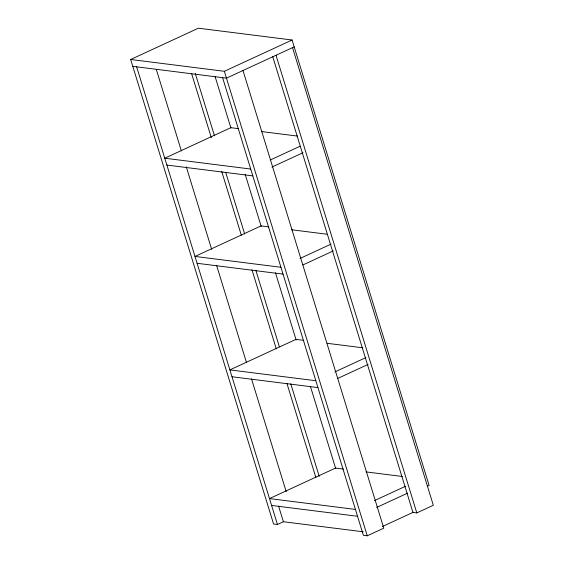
<?xml version="1.0" encoding="UTF-8"?>
<svg xmlns="http://www.w3.org/2000/svg" width="564" height="564" viewBox="0 0 564 564"><rect width="100%" height="100%" fill="white"/><g stroke="black" fill="none" stroke-linecap="round" stroke-linejoin="round"><path stroke-width="0.85" d="M283.734 521.573L277.446 524.478L273.575 523.991L130.679 59.488L198.387 28.2L292.074 40.009L429.119 485.47L427.47 486.238M130.679 59.488L224.359 71.297L292.074 40.009M294.182 46.861L226.467 78.149L132.787 66.34M270.614 159.845L300.062 146.238M271.926 167.064L302.967 152.724M300.034 258.446L331.075 244.099M302.938 264.932L333.183 250.952M334.938 371.902L365.98 357.562M337.843 378.388L368.088 364.414M374.531 500.592L405.572 486.253M376.639 507.452L407.68 493.105M382.455 526.508L413.525 512.147M222.604 77.663L363.392 535.314L367.263 535.8L383.781 528.172L242.985 70.521M272.666 56.449L412.94 512.415L416.81 512.909L433.321 505.274L292.533 47.623M238.642 128.67L230.824 127.683L164.766 158.209L250.712 169.038M261.21 131.511L297.672 136.107M166.873 165.062L252.82 175.89M268.859 226.897L261.047 225.91L194.982 256.437L280.935 267.273M291.433 229.745L327.028 234.229M197.09 263.289L283.043 274.125M303.763 340.36L295.952 339.373L229.886 369.899L315.84 380.735M327.205 343.314L362.8 347.798M231.994 376.752L317.948 387.588M343.356 469.051L335.538 468.064L269.479 498.59L355.433 509.419M365.93 471.892L402.393 476.488M271.587 505.443L357.541 516.279M363.265 531.803L283.389 521.735L278.553 506.007M276.015 55.258L416.81 512.909M224.359 71.297L367.263 535.8M215.138 76.683L230.923 128M245.157 174.269L261.202 226.432M275.436 272.701L296.142 340M310.376 386.269L335.742 468.719M195.257 73.383L214.412 135.635M225.797 172.647L244.691 234.06M255.816 270.234L279.37 346.789M290.756 383.809L319.224 476.347M191.647 73.736L211.317 137.672M221.673 171.322L241.336 235.258M251.953 269.747L276.275 348.827M286.893 383.323L315.875 477.546M156.27 69.294L181.375 150.898M186.296 166.881L211.655 249.323M216.576 265.313L246.341 362.053M251.516 378.881L286.195 491.611M136.65 66.827L277.446 524.478"/></g></svg>
